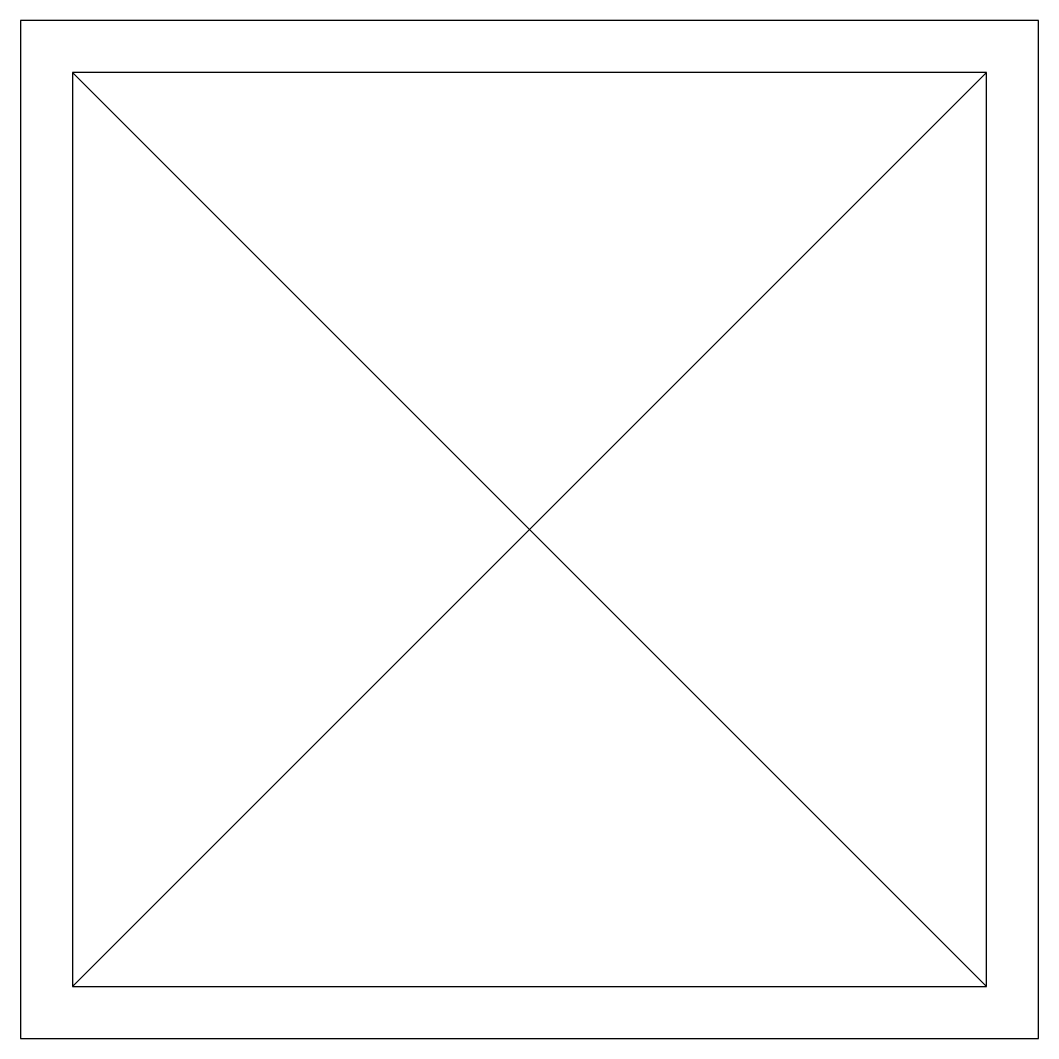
# Model space of a CAD drawing. Header units: millimetres. Extents: x 0 to 39, y 0 to 39.
import ezdxf

# ---------------------------------------------------------------- set-up
doc = ezdxf.new("R2010")
doc.units = ezdxf.units.MM
doc.layers.add('CONDUCTOR', color=7, linetype='Continuous')
doc.layers.add('CONTROL', color=150, linetype='Continuous')

# ---------------------------------------------------------------- blocks, each defined once
blk = doc.blocks.new('D35')
at = {"layer": 'CONDUCTOR', "color": 8, "ltscale": 100}
for p, q in [((-17.5, 17.5), (17.5, -17.5)), ((17.5, 17.5), (-17.5, -17.5))]:
    blk.add_line(p, q, dxfattribs=at)
at = {"layer": 'CONTROL', "ltscale": 100}
blk.add_lwpolyline([(-19.5, -19.5), (19.5, -19.5), (19.5, 19.5), (-19.5, 19.5)], close=True, dxfattribs=at)
at = {"layer": 'CONTROL', "color": 6, "ltscale": 100}
blk.add_lwpolyline([(-17.5, -17.5), (17.5, -17.5), (17.5, 17.5), (-17.5, 17.5)], close=True, dxfattribs=at)

msp = doc.modelspace()

# ---------------------------------------------------------------- block references
msp.add_blockref('D35', (19.5, 19.5))

doc.saveas('drawing.dxf')
